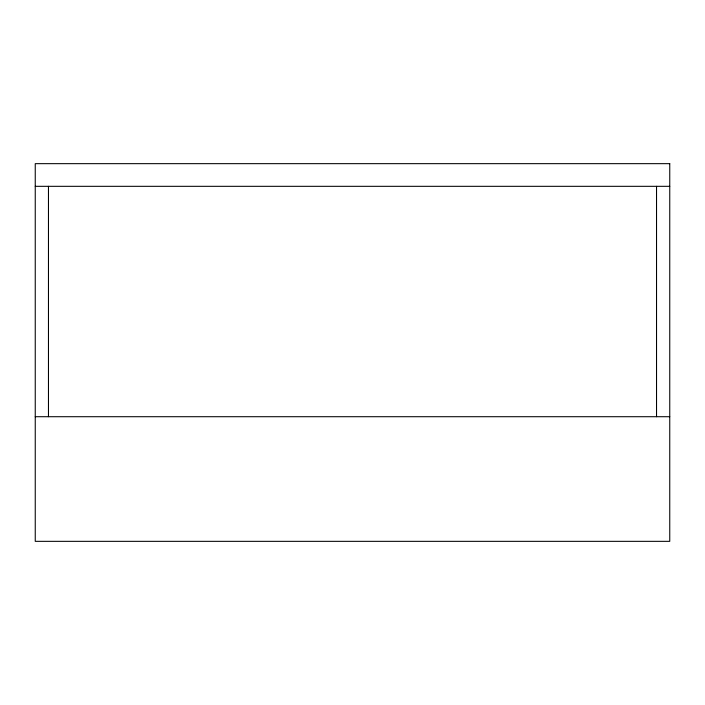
<?xml version="1.0" encoding="UTF-8"?>
<svg xmlns="http://www.w3.org/2000/svg" width="705" height="705" viewBox="0 0 705 705"><rect width="100%" height="100%" fill="white"/><g stroke="black" fill="none" stroke-linecap="round" stroke-linejoin="round"><path stroke-width="1.06" d="M35.25 186.323L669.75 186.323M35.25 416.708L669.75 416.708M656.531 186.323L656.531 416.708M48.469 186.323L48.469 416.708M669.75 163.657L35.25 163.657L35.25 541.343L669.75 541.343L669.75 163.657"/></g></svg>
